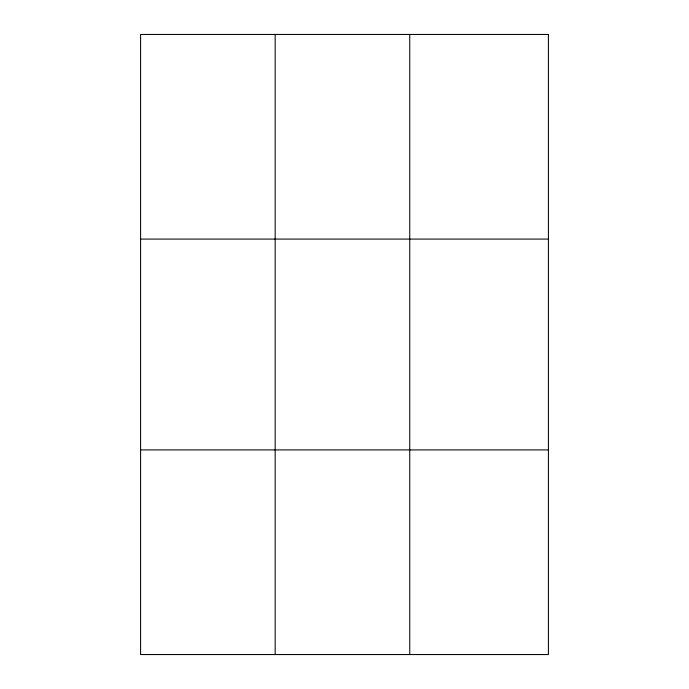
<?xml version="1.0" encoding="UTF-8"?>
<svg xmlns="http://www.w3.org/2000/svg" width="689" height="689" viewBox="0 0 689 689"><rect width="100%" height="100%" fill="white"/><g stroke="black" fill="none" stroke-linecap="round" stroke-linejoin="round"><path stroke-width="1.03" d="M275.169 654.55L275.169 34.45M409.748 654.55L409.748 34.45M140.59 239.083L548.41 239.083M140.59 449.917L548.41 449.917M548.41 34.45L548.41 654.55L140.59 654.55L140.59 34.45L548.41 34.45"/></g></svg>
